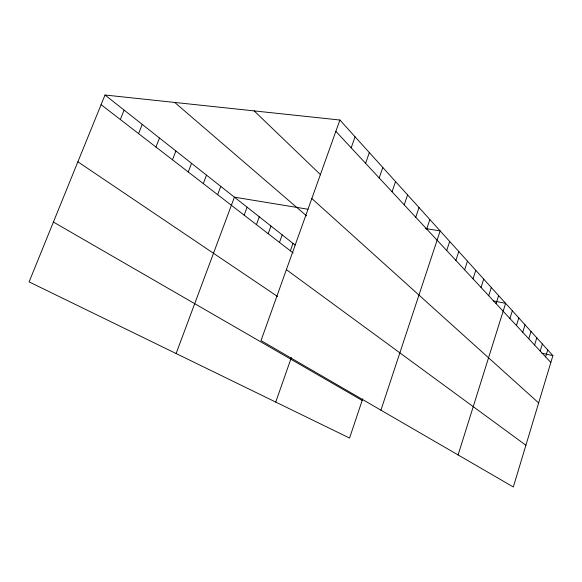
<?xml version="1.0" encoding="UTF-8"?>
<svg xmlns="http://www.w3.org/2000/svg" width="582" height="582" viewBox="0 0 582 582"><rect width="100%" height="100%" fill="white"/><g stroke="black" fill="none" stroke-linecap="round" stroke-linejoin="round"><path stroke-width="0.87" d="M339.91 120.023L552.9 355.638L513.324 486.981L261.012 340.608L339.91 120.023L105.007 95.019L29.1 281.892L349.571 438.064L362.724 398.757M545.61 356.875L547.72 349.906M540.198 351.055L542.351 343.969M528.769 338.768L531.024 331.434M534.589 345.024L536.793 337.815M522.731 332.271L525.029 324.807M516.452 325.527L518.809 317.925M509.934 318.514L512.342 310.773M458.099 454.942L505.62 303.331L493.26 300.879M496.082 303.615L498.614 295.583M488.72 295.7L491.317 287.508M481.038 287.443L483.7 279.091M473.021 278.822L475.756 270.303M464.647 269.815L467.455 261.122M455.881 260.394L458.776 251.511M446.707 250.529L449.682 241.457M380.919 410.172L440.159 230.923L425.333 228.493M426.693 229.01L429.858 219.523M415.752 217.239L419.011 207.527M404.214 204.842L407.589 194.897M392.05 191.762L395.542 181.562M379.195 177.939L382.811 167.485M365.591 163.309L369.344 152.586M275.737 402.082L291.371 357.508M351.172 147.806L355.064 136.792M290.353 250.82L293.001 243.414M279.484 242.425L282.205 234.888M268.178 233.702L270.972 226.02M256.415 224.616L259.281 216.795M244.164 215.151L247.103 207.185M176.113 353.536L234.415 197.167L308.002 209.244M217.646 194.679L220.767 186.393M203.278 183.585L206.494 175.131M188.241 171.966L191.558 163.338M172.483 159.795L175.902 150.978M155.947 147.028L159.483 138.021M138.581 133.62L142.234 124.403M120.321 119.514L124.104 110.093M541.857 353.194L552.9 355.638M53.413 222.04L362.164 400.423M77.886 161.803L277.578 296.507M286.388 269.662L525.895 445.252M101.093 104.665L293.139 252.974M105.007 95.019L295.081 245.058M174.716 102.439L306.59 215.886M311.828 198.535L538.648 402.933M254.159 110.893L320.675 174.847M335.858 131.343L550.834 362.491"/></g></svg>
